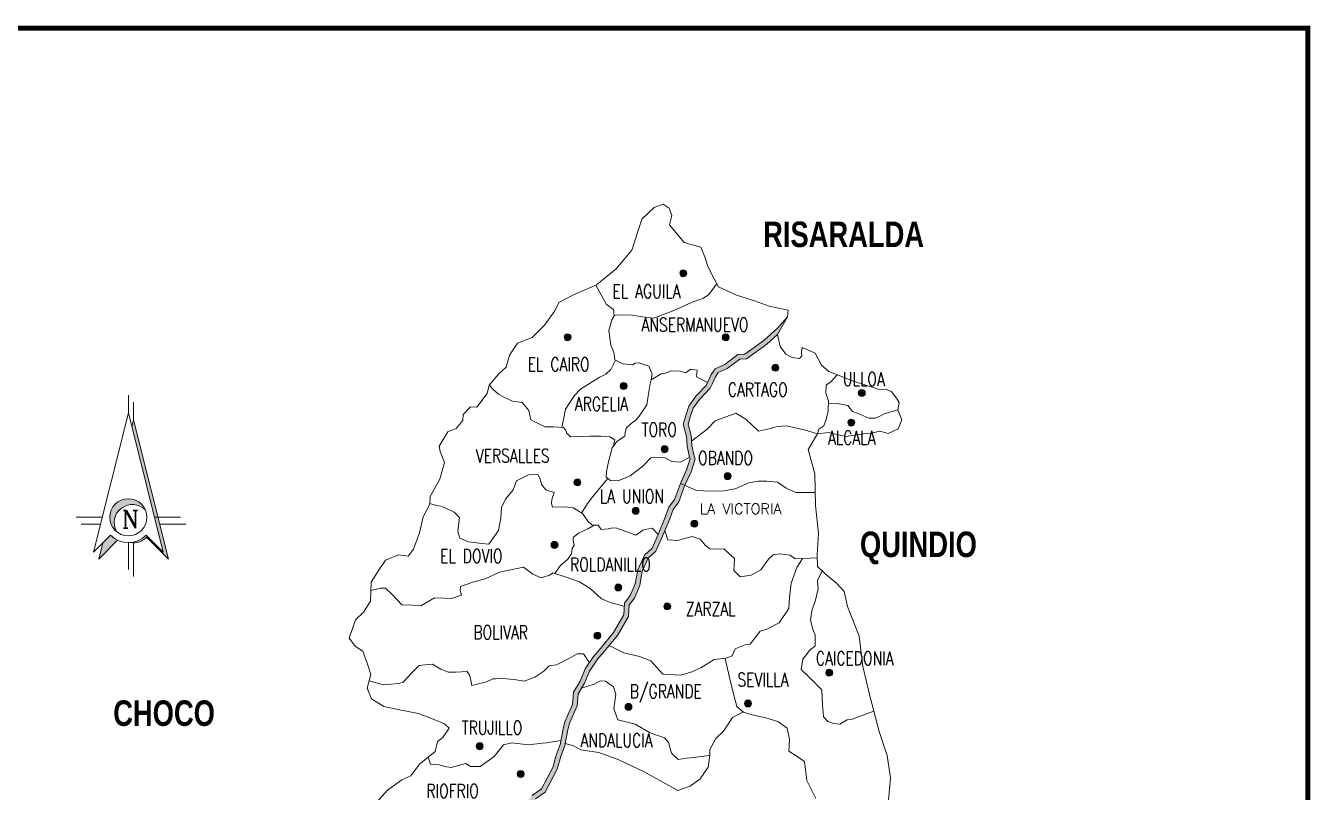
# Model space of a CAD drawing. Header units: metres. Extents: x 1097506 to 1098717, y 876450 to 877447.
# Drawn here: x 1098575.5 to 1098717, y 877362.2 to 877446.6 of the extents above; entities that cross this region are included whole.
import ezdxf
from ezdxf.enums import TextEntityAlignment as Align

# ---------------------------------------------------------------- set-up
doc = ezdxf.new("R2010")
doc.units = ezdxf.units.M
doc.layers.add('area', color=6, linetype='Continuous')
doc.layers.add('VALLE', color=7, linetype='Continuous', lineweight=9)
doc.styles.add('ROMANC', font='romanc__.ttf')
doc.styles.add('ROMAND', font='romand__.ttf')
doc.styles.add('UNO', font='impact.ttf', dxfattribs={"height": 0.04})

msp = doc.modelspace()

# ---------------------------------------------------------------- hatches: boundary and pattern name
at = {"layer": 'VALLE', "lineweight": 0}
h = msp.add_hatch(color=1, dxfattribs=at)
edge = h.paths.add_edge_path()
edge.add_arc((1098647.971, 877419.36), 0.384, 0, 360)
at = {"layer": 'VALLE', "lineweight": 0, "ltscale": 0.1}
msp.add_hatch(color=256, dxfattribs=at).paths.add_polyline_path([(1098658.367, 877412.613), (1098657.186, 877411.554), (1098654.943, 877409.949), (1098654.191, 877409.886), (1098652.815, 877408.854), (1098651.834, 877408.414), (1098651.505, 877407.958), (1098651.142, 877407.13), (1098650.953, 877406.699), (1098649.767, 877405.472), (1098649.048, 877404.494), (1098648.786, 877403.661), (1098648.496, 877402.741), (1098648.846, 877401.477), (1098648.916, 877400.404), (1098649.187, 877399.233), (1098649.266, 877398.894), (1098648.828, 877397.503), (1098648.141, 877396.014), (1098647.492, 877394.173), (1098646.849, 877393.353), (1098646.486, 877392.302), (1098645.699, 877390.394), (1098644.968, 877388.756), (1098644.117, 877387.979), (1098643.458, 877386.556), (1098643.182, 877384.991), (1098642.597, 877383.596), (1098642.01, 877382.848), (1098641.933, 877381.569), (1098640.717, 877379.481), (1098639.248, 877377.698), (1098638.519, 877376.844), (1098637.628, 877375.531), (1098637.099, 877374.219), (1098636.4, 877373.058), (1098636.274, 877371.723), (1098635.429, 877369.799), (1098635.254, 877369.094), (1098634.923, 877367.338), (1098634.48, 877366.145), (1098634.089, 877364.739), (1098632.777, 877362.225), (1098631.696, 877361.478), (1098630.614, 877359.935), (1098630.083, 877358.101), (1098630.055, 877356.705), (1098629.57, 877355.519), (1098628.776, 877354.021), (1098628.07, 877352.598), (1098627.679, 877351.011), (1098627.742, 877350.337), (1098627.328, 877349.021), (1098627.094, 877348.189), (1098627.889, 877346.321), (1098627.246, 877344.28), (1098626.891, 877343.43), (1098625.976, 877341.52), (1098624.648, 877339.942), (1098623.87, 877337.972), (1098623.322, 877335.4), (1098623.105, 877333.274), (1098622.643, 877330.907), (1098622.615, 877329.617), (1098622.478, 877328.088), (1098621.666, 877326.335), (1098620.766, 877325.459), (1098619.646, 877324.149), (1098617.829, 877321.862), (1098616.705, 877320.21), (1098616.363, 877318.932), (1098616.338, 877318.019), (1098616.899, 877317.311), (1098617.643, 877316.286), (1098618.198, 877315.395), (1098618.216, 877314.311), (1098618.087, 877312.815), (1098617.958, 877311.198), (1098617.54, 877309.611), (1098617.605, 877308.762), (1098617.331, 877307.52), (1098616.949, 877306.959), (1098617.426, 877306.559), (1098618.038, 877305.5), (1098618.259, 877304.36), (1098617.383, 877302.866), (1098616.267, 877302.374), (1098615.866, 877302.209), (1098615.194, 877301.933), (1098614.907, 877301.663), (1098614.991, 877300.877), (1098615.119, 877300.535), (1098615.116, 877300), (1098615.122, 877299.602), (1098615.29, 877298.83), (1098615.212, 877296.952), (1098614.69, 877295.614), (1098614.153, 877295.197), (1098614.043, 877294.121), (1098613.707, 877292.62), (1098613.385, 877291.108), (1098611.71, 877289.851), (1098610.425, 877289.416), (1098610.25, 877289.311), (1098609.392, 877287.635), (1098608.747, 877287.624), (1098607.697, 877286.505), (1098607.715, 877287.272), (1098608.511, 877288.146), (1098609.067, 877288.155), (1098609.85, 877289.684), (1098610.203, 877289.896), (1098611.462, 877290.323), (1098612.912, 877291.411), (1098613.193, 877292.732), (1098613.523, 877294.206), (1098613.653, 877295.474), (1098614.253, 877295.94), (1098614.69, 877297.062), (1098614.762, 877298.784), (1098614.597, 877299.541), (1098614.59, 877299.997), (1098614.593, 877300.442), (1098614.476, 877300.755), (1098614.356, 877301.867), (1098614.904, 877302.382), (1098616.061, 877302.858), (1098617.016, 877303.279), (1098617.705, 877304.455), (1098617.538, 877305.313), (1098617.017, 877306.216), (1098616.246, 877306.861), (1098616.839, 877307.732), (1098617.074, 877308.799), (1098617.009, 877309.659), (1098617.437, 877311.287), (1098617.563, 877312.859), (1098617.69, 877314.33), (1098617.675, 877315.241), (1098617.206, 877315.992), (1098616.48, 877316.993), (1098615.994, 877317.607), (1098615.808, 877317.842), (1098615.839, 877319.008), (1098616.22, 877320.432), (1098617.406, 877322.174), (1098619.24, 877324.484), (1098620.382, 877325.819), (1098621.229, 877326.644), (1098621.962, 877328.226), (1098622.09, 877329.646), (1098622.118, 877330.963), (1098622.585, 877333.351), (1098622.802, 877335.482), (1098623.365, 877338.124), (1098624.19, 877340.215), (1098625.531, 877341.807), (1098626.411, 877343.645), (1098626.752, 877344.461), (1098627.329, 877346.294), (1098626.538, 877348.154), (1098626.824, 877349.172), (1098627.209, 877350.393), (1098627.147, 877351.051), (1098627.574, 877352.78), (1098628.308, 877354.261), (1098629.093, 877355.742), (1098629.531, 877356.813), (1098629.559, 877358.181), (1098630.133, 877360.166), (1098631.319, 877361.857), (1098632.371, 877362.583), (1098633.597, 877364.933), (1098633.979, 877366.307), (1098634.415, 877367.479), (1098634.74, 877369.206), (1098634.93, 877369.969), (1098635.759, 877371.857), (1098635.888, 877373.226), (1098636.626, 877374.454), (1098637.161, 877375.78), (1098638.1, 877377.163), (1098638.845, 877378.036), (1098640.284, 877379.782), (1098641.416, 877381.726), (1098641.495, 877383.044), (1098642.139, 877383.865), (1098642.675, 877385.14), (1098642.952, 877386.714), (1098643.685, 877388.297), (1098644.533, 877389.07), (1098645.216, 877390.601), (1098645.994, 877392.488), (1098646.38, 877393.609), (1098647.025, 877394.43), (1098647.653, 877396.213), (1098648.337, 877397.693), (1098648.721, 877398.915), (1098648.675, 877399.114), (1098648.394, 877400.327), (1098648.325, 877401.389), (1098647.948, 877402.75), (1098648.284, 877403.819), (1098648.572, 877404.736), (1098649.364, 877405.812), (1098650.509, 877406.996), (1098650.66, 877407.341), (1098651.045, 877408.221), (1098651.491, 877408.836), (1098652.546, 877409.309), (1098653.996, 877410.397), (1098654.755, 877410.461), (1098656.856, 877411.965), (1098658.353, 877413.307), (1098659.446, 877414.541)])
at = {"layer": 'VALLE', "lineweight": 0}
h = msp.add_hatch(color=1, dxfattribs=at)
edge = h.paths.add_edge_path()
edge.add_arc((1098635.228, 877412.309), 0.384, 0, 360)
h = msp.add_hatch(color=1, dxfattribs=at)
edge = h.paths.add_edge_path()
edge.add_arc((1098652.648, 877412.299), 0.384, 0, 360)
h = msp.add_hatch(color=1, dxfattribs=at)
edge = h.paths.add_edge_path()
edge.add_arc((1098658.123, 877408.948), 0.384, 0, 360)
h = msp.add_hatch(color=1, dxfattribs=at)
edge = h.paths.add_edge_path()
edge.add_arc((1098641.395, 877406.944), 0.384, 0, 360)
h = msp.add_hatch(color=1, dxfattribs=at)
edge = h.paths.add_edge_path()
edge.add_arc((1098667.639, 877406.172), 0.384, 0, 360)
at = {"layer": 'VALLE', "lineweight": 0, "ltscale": 0.1}
h = msp.add_hatch(color=256, dxfattribs=at)
h.paths.add_polyline_path([(1098589.726, 877392.485), (1098590.11, 877392.485), (1098587.423, 877403.233), (1098587.231, 877402.465)])
h.paths.add_polyline_path([(1098590.11, 877392.485), (1098589.726, 877392.485), (1098590.686, 877388.647), (1098588.96, 877390.372, -0.0166243), (1098588.867, 877390.273), (1098591.261, 877387.879)])
h.paths.add_polyline_path([(1098588.96, 877390.372), (1098588.822, 877390.51, -0.1766007), (1098587.088, 877389.703, 0.2598199)])
h.paths.add_polyline_path([(1098585.662, 877389.956, -0.0869845), (1098584.872, 877390.51), (1098584.032, 877389.67), (1098583.585, 877387.879)])
h.paths.add_polyline_path([(1098588.723, 877393.293, 0.814972), (1098584.805, 877392.485, 0.2237834), (1098585.547, 877390.91, -0.8767765)])
at = {"layer": 'VALLE', "lineweight": 0}
h = msp.add_hatch(color=1, dxfattribs=at)
edge = h.paths.add_edge_path()
edge.add_arc((1098666.479, 877402.911), 0.384, 0, 360)
h = msp.add_hatch(color=1, dxfattribs=at)
edge = h.paths.add_edge_path()
edge.add_arc((1098645.918, 877399.981), 0.384, 0, 360)
h = msp.add_hatch(color=1, dxfattribs=at)
edge = h.paths.add_edge_path()
edge.add_arc((1098652.855, 877397.009), 0.384, 0, 360)
h = msp.add_hatch(color=1, dxfattribs=at)
edge = h.paths.add_edge_path()
edge.add_arc((1098636.308, 877396.325), 0.384, 0, 360)
h = msp.add_hatch(color=1, dxfattribs=at)
edge = h.paths.add_edge_path()
edge.add_arc((1098642.741, 877393.193), 0.384, 0, 360)
h = msp.add_hatch(color=1, dxfattribs=at)
edge = h.paths.add_edge_path()
edge.add_arc((1098649.196, 877391.782), 0.384, 0, 360)
h = msp.add_hatch(color=1, dxfattribs=at)
edge = h.paths.add_edge_path()
edge.add_arc((1098633.791, 877389.446), 0.384, 0, 360)
h = msp.add_hatch(color=1, dxfattribs=at)
edge = h.paths.add_edge_path()
edge.add_arc((1098640.807, 877384.754), 0.384, 0, 360)
h = msp.add_hatch(color=1, dxfattribs=at)
edge = h.paths.add_edge_path()
edge.add_arc((1098646.21, 877382.668), 0.384, 0, 360)
h = msp.add_hatch(color=1, dxfattribs=at)
edge = h.paths.add_edge_path()
edge.add_arc((1098638.517, 877379.449), 0.384, 0, 360)
h = msp.add_hatch(color=1, dxfattribs=at)
edge = h.paths.add_edge_path()
edge.add_arc((1098664.057, 877375.373), 0.384, 0, 360)
h = msp.add_hatch(color=1, dxfattribs=at)
edge = h.paths.add_edge_path()
edge.add_arc((1098641.941, 877371.607), 0.384, 0, 360)
h = msp.add_hatch(color=1, dxfattribs=at)
edge = h.paths.add_edge_path()
edge.add_arc((1098655.101, 877371.981), 0.384, 0, 360)
h = msp.add_hatch(color=1, dxfattribs=at)
edge = h.paths.add_edge_path()
edge.add_arc((1098625.556, 877367.279), 0.384, 0, 360)
h = msp.add_hatch(color=1, dxfattribs=at)
edge = h.paths.add_edge_path()
edge.add_arc((1098630.064, 877364.215), 0.384, 0, 360)

# ---------------------------------------------------------------- linework, layer by layer
at = {"layer": 'area', "color": 7, "const_width": 0.533}
msp.add_lwpolyline([(1098716.776, 876661.52), (1098495.308, 876661.52), (1098495.308, 877446.351), (1098716.776, 877446.351)], close=True, dxfattribs=at)
at = {"layer": 'area', "flags": 128}
msp.add_lwpolyline([(1098495.308, 877446.351), (1098716.776, 877446.351)], dxfattribs=at)
at = {"layer": 'area', "color": 7, "const_width": 0.533, "flags": 128}
msp.add_lwpolyline([(1098716.776, 877446.351), (1098716.776, 876661.52)], dxfattribs=at)
at = {"layer": 'area', "color": 7, "flags": 128}
msp.add_lwpolyline([(1098716.776, 877446.351), (1098716.776, 876661.52)], dxfattribs=at)
at = {"layer": 'VALLE', "lineweight": 0, "ltscale": 0.1}
for p, q in [((1098638.325, 877418.042), (1098639.521, 877415.926)), ((1098650.746, 877416.976), (1098651.667, 877418.197)), ((1098639.521, 877415.926), (1098640.29, 877415.382)), ((1098646.926, 877415.241), (1098648.936, 877416.186)), ((1098648.936, 877416.186), (1098650.145, 877416.561)), ((1098650.145, 877416.561), (1098650.746, 877416.976)), ((1098640.353, 877414.674), (1098640.107, 877414.214)), ((1098640.29, 877415.382), (1098640.353, 877414.674)), ((1098640.349, 877414.713), (1098640.504, 877414.727)), ((1098640.504, 877414.727), (1098641.111, 877414.788)), ((1098641.111, 877414.788), (1098642.377, 877414.759)), ((1098642.377, 877414.759), (1098643.444, 877414.574)), ((1098643.444, 877414.574), (1098644.713, 877414.393)), ((1098644.713, 877414.393), (1098646.926, 877415.241)), ((1098658.367, 877412.613), (1098659.446, 877414.541)), ((1098640.107, 877414.214), (1098639.773, 877413.044)), ((1098639.773, 877413.044), (1098640.003, 877411.427)), ((1098640.003, 877411.427), (1098640.319, 877410.673)), ((1098640.319, 877410.673), (1098640.435, 877409.814)), ((1098639.449, 877408.227), (1098639.997, 877408.743)), ((1098639.997, 877408.743), (1098640.517, 877409.772)), ((1098640.435, 877409.814), (1098641.303, 877409.373)), ((1098641.303, 877409.373), (1098642.368, 877409.29)), ((1098642.368, 877409.29), (1098642.669, 877409.447)), ((1098642.669, 877409.447), (1098643.073, 877409.504)), ((1098643.073, 877409.504), (1098644.194, 877409.118)), ((1098644.194, 877409.118), (1098644.563, 877408.263)), ((1098648.207, 877408.375), (1098648.808, 877408.791)), ((1098648.808, 877408.791), (1098649.518, 877408.701)), ((1098649.518, 877408.701), (1098649.43, 877407.94)), ((1098636.64, 877406.61), (1098637.944, 877407.392)), ((1098637.944, 877407.392), (1098638.796, 877407.913)), ((1098638.796, 877407.913), (1098639.449, 877408.227)), ((1098644.425, 877407.638), (1098644.328, 877407.196)), ((1098644.425, 877407.638), (1098645.525, 877408.279)), ((1098644.563, 877408.263), (1098644.425, 877407.638)), ((1098645.525, 877408.279), (1098645.98, 877408.338)), ((1098645.98, 877408.338), (1098646.684, 877408.603)), ((1098646.684, 877408.603), (1098647.647, 877408.568)), ((1098647.647, 877408.568), (1098648.207, 877408.375)), ((1098649.43, 877407.94), (1098650.66, 877407.341)), ((1098663.726, 877407.017), (1098664.276, 877407.431)), ((1098664.276, 877407.431), (1098664.927, 877408.176)), ((1098586.847, 877405.92), (1098586.847, 877404)), ((1098626.762, 877406.849), (1098626.64, 877407.088)), ((1098627.02, 877406.549), (1098626.762, 877406.849)), ((1098627.636, 877406.053), (1098627.02, 877406.549)), ((1098628.199, 877405.708), (1098627.636, 877406.053)), ((1098635.55, 877405.225), (1098635.994, 877405.89)), ((1098635.994, 877405.89), (1098636.64, 877406.61)), ((1098644.097, 877405.875), (1098643.962, 877404.86)), ((1098644.328, 877407.196), (1098644.097, 877405.875)), ((1098663.689, 877406.155), (1098663.726, 877407.017)), ((1098663.957, 877405.299), (1098663.689, 877406.155)), ((1098587.423, 877405.152), (1098587.423, 877403.233)), ((1098629.169, 877405.269), (1098628.199, 877405.708)), ((1098630.234, 877405.135), (1098629.169, 877405.269)), ((1098630.958, 877404.236), (1098630.234, 877405.135)), ((1098634.82, 877403.44), (1098635.007, 877404.405)), ((1098635.007, 877404.405), (1098635.55, 877405.225)), ((1098643.962, 877404.86), (1098643.221, 877403.784)), ((1098663.924, 877404.235), (1098663.957, 877405.299)), ((1098663.948, 877404.993), (1098664.975, 877405.012)), ((1098664.975, 877405.012), (1098666.093, 877404.778)), ((1098666.093, 877404.778), (1098666.61, 877404.129)), ((1098586.847, 877404), (1098583.009, 877388.647)), ((1098586.847, 877404), (1098590.686, 877388.647)), ((1098587.423, 877403.233), (1098587.231, 877402.465)), ((1098587.423, 877403.233), (1098591.261, 877387.879)), ((1098631.178, 877403.226), (1098630.958, 877404.236)), ((1098632.046, 877402.785), (1098631.178, 877403.226)), ((1098634.587, 877402.391), (1098634.82, 877403.44)), ((1098642.774, 877403.22), (1098642.224, 877402.805)), ((1098643.221, 877403.784), (1098642.774, 877403.22)), ((1098651.486, 877403.114), (1098650.59, 877402.187)), ((1098653.751, 877403.962), (1098651.486, 877403.114)), ((1098654.876, 877403.272), (1098653.751, 877403.962)), ((1098656.265, 877401.979), (1098654.876, 877403.272)), ((1098663.446, 877402.556), (1098663.736, 877403.371)), ((1098663.736, 877403.371), (1098663.924, 877404.235)), ((1098666.61, 877404.129), (1098667.425, 877403.839)), ((1098667.425, 877403.839), (1098668.395, 877403.399)), ((1098668.395, 877403.399), (1098669.104, 877403.411)), ((1098669.104, 877403.411), (1098669.557, 877403.571)), ((1098669.557, 877403.571), (1098670.108, 877403.884)), ((1098670.108, 877403.884), (1098671.62, 877404.314)), ((1098632.761, 877402.443), (1098632.046, 877402.785)), ((1098633.672, 877402.458), (1098632.761, 877402.443)), ((1098634.788, 877402.376), (1098633.672, 877402.458)), ((1098635.046, 877402.076), (1098634.788, 877402.376)), ((1098635.102, 877401.774), (1098635.046, 877402.076)), ((1098635.565, 877401.326), (1098635.102, 877401.774)), ((1098641.582, 877401.832), (1098641.539, 877401.426)), ((1098641.676, 877402.29), (1098641.582, 877401.832)), ((1098642.224, 877402.805), (1098641.676, 877402.29)), ((1098650.59, 877402.187), (1098648.885, 877400.881)), ((1098657.577, 877402.254), (1098656.265, 877401.979)), ((1098658.333, 877402.47), (1098657.577, 877402.254)), ((1098659.345, 877402.537), (1098658.333, 877402.47)), ((1098661.429, 877402.066), (1098659.345, 877402.537)), ((1098662.752, 877401.683), (1098661.429, 877402.066)), ((1098662.752, 877401.683), (1098662.896, 877402.192)), ((1098662.896, 877402.192), (1098663.446, 877402.556)), ((1098636.425, 877401.391), (1098635.565, 877401.326)), ((1098637.69, 877401.412), (1098636.425, 877401.391)), ((1098638.905, 877401.433), (1098637.69, 877401.412)), ((1098639.869, 877401.348), (1098638.905, 877401.433)), ((1098640.143, 877400.137), (1098639.715, 877398.459)), ((1098640.432, 877401.003), (1098639.869, 877401.348)), ((1098640.687, 877400.855), (1098640.143, 877400.137)), ((1098640.294, 877400.336), (1098640.432, 877401.003)), ((1098641.539, 877401.426), (1098640.687, 877400.855)), ((1098643.519, 877398.118), (1098644.415, 877399.044)), ((1098644.415, 877399.044), (1098644.819, 877399.102)), ((1098644.819, 877399.102), (1098645.985, 877399.02)), ((1098645.985, 877399.02), (1098646.701, 877398.627)), ((1098647.664, 877398.542), (1098648.675, 877399.114)), ((1098639.528, 877397.544), (1098639.489, 877396.885)), ((1098639.715, 877398.459), (1098639.528, 877397.544)), ((1098642.119, 877397.031), (1098643.519, 877398.118)), ((1098646.701, 877398.627), (1098647.664, 877398.542)), ((1098629.62, 877396.516), (1098629.232, 877395.496)), ((1098630.926, 877397.145), (1098629.62, 877396.516)), ((1098631.938, 877397.213), (1098630.926, 877397.145)), ((1098632.199, 877396.711), (1098631.938, 877397.213)), ((1098632.362, 877396.106), (1098632.199, 877396.711)), ((1098632.827, 877395.507), (1098632.362, 877396.106)), ((1098639.663, 877396.754), (1098638.7, 877395.606)), ((1098639.489, 877396.885), (1098639.95, 877396.538)), ((1098639.95, 877396.538), (1098640.812, 877396.502)), ((1098640.812, 877396.502), (1098642.119, 877397.031)), ((1098649.438, 877395.433), (1098647.653, 877396.213)), ((1098655.197, 877396.289), (1098653.689, 877395.606)), ((1098656.207, 877396.458), (1098655.197, 877396.289)), ((1098657.169, 877396.475), (1098656.207, 877396.458)), ((1098658.335, 877396.342), (1098657.169, 877396.475)), ((1098659.308, 877395.7), (1098658.335, 877396.342)), ((1098629.232, 877395.496), (1098628.389, 877394.469)), ((1098633.744, 877395.218), (1098632.827, 877395.507)), ((1098633.504, 877394.454), (1098633.744, 877395.218)), ((1098638.005, 877394.784), (1098637.41, 877394.014)), ((1098638.7, 877395.606), (1098638.005, 877394.784)), ((1098650.959, 877395.357), (1098649.438, 877395.433)), ((1098652.427, 877395.382), (1098650.959, 877395.357)), ((1098653.689, 877395.606), (1098652.427, 877395.382)), ((1098660.38, 877395.212), (1098659.308, 877395.7)), ((1098662.507, 877395.197), (1098660.38, 877395.212)), ((1098620.804, 877393.784), (1098620.046, 877394.015)), ((1098621.262, 877393.691), (1098620.804, 877393.784)), ((1098621.822, 877393.498), (1098621.262, 877393.691)), ((1098622.741, 877393.057), (1098621.822, 877393.498)), ((1098627.948, 877393.55), (1098627.866, 877392.435)), ((1098628.389, 877394.469), (1098627.948, 877393.55)), ((1098633.461, 877393.998), (1098633.504, 877394.454)), ((1098633.569, 877393.595), (1098633.461, 877393.998)), ((1098634.936, 877393.618), (1098633.569, 877393.595)), ((1098635.849, 877393.532), (1098634.936, 877393.618)), ((1098636.872, 877392.891), (1098635.849, 877393.532)), ((1098637.41, 877394.014), (1098636.768, 877392.956)), ((1098583.968, 877392.485), (1098581.09, 877392.485)), ((1098583.776, 877391.717), (1098581.665, 877391.717)), ((1098592.605, 877392.485), (1098589.726, 877392.485)), ((1098593.181, 877391.717), (1098590.302, 877391.717)), ((1098623.308, 877392.459), (1098622.741, 877393.057)), ((1098623.131, 877390.937), (1098623.308, 877392.459)), ((1098627.866, 877392.435), (1098627.637, 877391.013)), ((1098637.444, 877392.04), (1098636.872, 877392.891)), ((1098637.906, 877391.642), (1098637.444, 877392.04)), ((1098584.872, 877390.51), (1098583.009, 877388.647)), ((1098590.686, 877388.647), (1098588.822, 877390.51)), ((1098588.867, 877390.273), (1098591.261, 877387.879)), ((1098623.347, 877390.181), (1098623.131, 877390.937)), ((1098627.637, 877391.013), (1098626.548, 877389.526)), ((1098638.15, 877391.629), (1098637.906, 877391.642)), ((1098645.959, 877391.025), (1098646.289, 877390.012)), ((1098648.261, 877390.197), (1098648.967, 877390.361)), ((1098648.967, 877390.361), (1098649.833, 877390.071)), ((1098585.662, 877389.956), (1098583.585, 877387.879)), ((1098584.032, 877389.67), (1098583.585, 877387.879)), ((1098586.847, 877389.692), (1098586.847, 877386.727)), ((1098587.423, 877389.675), (1098587.423, 877385.96)), ((1098624.315, 877389.792), (1098623.347, 877390.181)), ((1098625.787, 877389.615), (1098624.315, 877389.792)), ((1098626.548, 877389.526), (1098625.787, 877389.615)), ((1098646.289, 877390.012), (1098647.354, 877389.928)), ((1098647.354, 877389.928), (1098648.261, 877390.197)), ((1098649.833, 877390.071), (1098650.401, 877389.423)), ((1098650.401, 877389.423), (1098650.914, 877389.026)), ((1098650.914, 877389.026), (1098651.472, 877388.985)), ((1098651.472, 877388.985), (1098652.433, 877389.001)), ((1098652.433, 877389.001), (1098653.616, 877387.958)), ((1098653.616, 877387.958), (1098653.537, 877386.64)), ((1098656.524, 877386.69), (1098657.365, 877387.869)), ((1098657.365, 877387.869), (1098657.863, 877388.333)), ((1098657.863, 877388.333), (1098658.57, 877388.447)), ((1098658.57, 877388.447), (1098659.737, 877388.314)), ((1098659.737, 877388.314), (1098660.301, 877387.919)), ((1098660.301, 877387.919), (1098662.73, 877388.01)), ((1098661.109, 877387.949), (1098660.469, 877386.959)), ((1098627.714, 877386.457), (1098626.156, 877385.722)), ((1098630.388, 877387.009), (1098627.714, 877386.457)), ((1098631.415, 877386.216), (1098630.388, 877387.009)), ((1098632.333, 877385.826), (1098631.415, 877386.216)), ((1098633.24, 877386.095), (1098632.333, 877385.826)), ((1098633.64, 877386.355), (1098633.24, 877386.095)), ((1098633.815, 877386.297), (1098633.64, 877386.355)), ((1098653.537, 877386.64), (1098654.257, 877385.943)), ((1098654.257, 877385.943), (1098655.47, 877386.115)), ((1098655.47, 877386.115), (1098656.524, 877386.69)), ((1098660.469, 877386.959), (1098659.84, 877385.227)), ((1098663.266, 877386.577), (1098662.772, 877385.53)), ((1098614.629, 877384.666), (1098613.575, 877384.424)), ((1098615.185, 877384.676), (1098614.629, 877384.666)), ((1098615.958, 877383.929), (1098615.185, 877384.676)), ((1098623.436, 877384.866), (1098623.393, 877384.409)), ((1098624.796, 877385.344), (1098623.436, 877384.866)), ((1098626.156, 877385.722), (1098624.796, 877385.344)), ((1098659.84, 877385.227), (1098659.664, 877383.654)), ((1098662.838, 877384.619), (1098662.555, 877383.349)), ((1098662.772, 877385.53), (1098662.838, 877384.619)), ((1098616.989, 877382.832), (1098615.958, 877383.929)), ((1098620.571, 877383.602), (1098619.067, 877382.716)), ((1098621.635, 877383.569), (1098620.571, 877383.602)), ((1098622.446, 877383.532), (1098621.635, 877383.569)), ((1098623.554, 877383.905), (1098622.446, 877383.532)), ((1098623.393, 877384.409), (1098623.554, 877383.905)), ((1098659.664, 877383.654), (1098659.583, 877382.438)), ((1098662.555, 877383.349), (1098662.119, 877382.177)), ((1098618.154, 877382.801), (1098616.989, 877382.832)), ((1098619.067, 877382.716), (1098618.154, 877382.801)), ((1098659.583, 877382.438), (1098658.546, 877380.85)), ((1098662.119, 877382.177), (1098661.985, 877381.162)), ((1098658.546, 877380.85), (1098657.191, 877380.169)), ((1098661.985, 877381.162), (1098662.255, 877380.153)), ((1098656.435, 877379.954), (1098655.345, 877378.518)), ((1098657.191, 877380.169), (1098656.435, 877379.954)), ((1098662.255, 877380.153), (1098662.519, 877379.5)), ((1098662.519, 877379.5), (1098662.488, 877378.334)), ((1098641.435, 877377.574), (1098639.813, 877378.384)), ((1098643.164, 877377.147), (1098641.435, 877377.574)), ((1098653.683, 877377.983), (1098653.341, 877377.218)), ((1098654.789, 877378.457), (1098653.683, 877377.983)), ((1098655.345, 877378.518), (1098654.789, 877378.457)), ((1098661.889, 877377.818), (1098661.146, 877376.843)), ((1098662.488, 877378.334), (1098661.889, 877377.818)), ((1098618.077, 877375.356), (1098618.874, 877376.18)), ((1098618.874, 877376.18), (1098619.531, 877376.242)), ((1098619.531, 877376.242), (1098620.34, 877376.306)), ((1098620.34, 877376.306), (1098621.261, 877375.764)), ((1098632.607, 877375.551), (1098633.206, 877376.118)), ((1098633.206, 877376.118), (1098634.014, 877376.233)), ((1098634.014, 877376.233), (1098635.52, 877377.018)), ((1098635.52, 877377.018), (1098636.272, 877377.436)), ((1098636.272, 877377.436), (1098636.981, 877377.448)), ((1098636.981, 877377.448), (1098637.631, 877376.473)), ((1098644.388, 877376.661), (1098643.164, 877377.147)), ((1098645.729, 877375.215), (1098644.388, 877376.661)), ((1098651.373, 877376.83), (1098649.92, 877375.894)), ((1098652.687, 877376.953), (1098651.373, 877376.83)), ((1098652.575, 877376.943), (1098653.025, 877374.984)), ((1098653.341, 877377.218), (1098652.687, 877376.953)), ((1098661.146, 877376.843), (1098660.962, 877375.726)), ((1098617.132, 877374.327), (1098618.077, 877375.356)), ((1098621.261, 877375.764), (1098622.127, 877375.425)), ((1098622.127, 877375.425), (1098622.937, 877375.438)), ((1098622.937, 877375.438), (1098624.151, 877375.509)), ((1098624.151, 877375.509), (1098624.464, 877375.008)), ((1098624.464, 877375.008), (1098624.684, 877373.949)), ((1098626.297, 877374.381), (1098627.001, 877374.697)), ((1098627.001, 877374.697), (1098627.305, 877374.702)), ((1098627.305, 877374.702), (1098628.064, 877374.715)), ((1098628.064, 877374.715), (1098629.331, 877374.635)), ((1098630.449, 877374.451), (1098631.606, 877374.876)), ((1098631.606, 877374.876), (1098632.607, 877375.551)), ((1098647.706, 877375.097), (1098645.729, 877375.215)), ((1098648.915, 877375.472), (1098647.706, 877375.097)), ((1098649.92, 877375.894), (1098648.915, 877375.472)), ((1098653.025, 877374.984), (1098653.568, 877372.765)), ((1098660.962, 877375.726), (1098661.838, 877374.88)), ((1098661.838, 877374.88), (1098663.228, 877373.485)), ((1098613.374, 877374.469), (1098614.96, 877374.038)), ((1098614.96, 877374.038), (1098616.629, 877374.167)), ((1098616.629, 877374.167), (1098617.132, 877374.327)), ((1098624.684, 877373.949), (1098626.297, 877374.381)), ((1098629.331, 877374.635), (1098630.449, 877374.451)), ((1098636.772, 877373.677), (1098638.151, 877374.125)), ((1098638.151, 877374.125), (1098638.803, 877374.491)), ((1098638.803, 877374.491), (1098639.412, 877374.451)), ((1098639.412, 877374.451), (1098640.283, 877373.807)), ((1098640.283, 877373.807), (1098640.55, 877373.001)), ((1098663.228, 877373.485), (1098663.307, 877371.816)), ((1098640.55, 877373.001), (1098640.324, 877371.377)), ((1098653.568, 877372.765), (1098653.891, 877371.657)), ((1098640.324, 877371.377), (1098640.75, 877370.169)), ((1098653.405, 877370.433), (1098652.418, 877368.948)), ((1098654.567, 877371.049), (1098653.405, 877370.433)), ((1098653.891, 877371.657), (1098654.611, 877371.011)), ((1098654.611, 877371.011), (1098655.578, 877370.723)), ((1098655.578, 877370.723), (1098657.052, 877370.393)), ((1098663.307, 877371.816), (1098663.431, 877370.501)), ((1098663.431, 877370.501), (1098663.895, 877370.003)), ((1098666.575, 877370.25), (1098668.954, 877371.135)), ((1098640.75, 877370.169), (1098642.682, 877369.695)), ((1098642.682, 877369.695), (1098644.318, 877368.761)), ((1098657.052, 877370.393), (1098658.375, 877370.011)), ((1098658.375, 877370.011), (1098659.4, 877369.268)), ((1098659.4, 877369.268), (1098659.675, 877368.007)), ((1098663.895, 877370.003), (1098664.557, 877369.761)), ((1098664.557, 877369.761), (1098665.216, 877369.721)), ((1098665.216, 877369.721), (1098666.018, 877370.19)), ((1098666.018, 877370.19), (1098666.575, 877370.25)), ((1098628.187, 877367.425), (1098629.095, 877367.643)), ((1098629.095, 877367.643), (1098630.922, 877367.42)), ((1098630.922, 877367.42), (1098632.438, 877367.598)), ((1098632.438, 877367.598), (1098632.893, 877367.656)), ((1098632.893, 877367.656), (1098634.497, 877367.916)), ((1098644.318, 877368.761), (1098645.898, 877368.18)), ((1098645.898, 877368.18), (1098646.362, 877367.681)), ((1098646.362, 877367.681), (1098646.686, 877366.522)), ((1098651.571, 877368.123), (1098650.882, 877366.896)), ((1098652.418, 877368.948), (1098651.571, 877368.123)), ((1098659.675, 877368.007), (1098659.595, 877366.74)), ((1098627.145, 877366.141), (1098628.187, 877367.425)), ((1098635.886, 877367.302), (1098634.968, 877367.575)), ((1098636.704, 877366.86), (1098635.886, 877367.302)), ((1098638.684, 877366.589), (1098636.704, 877366.86)), ((1098640.875, 877365.765), (1098638.684, 877366.589)), ((1098646.686, 877366.522), (1098647.406, 877365.825)), ((1098648.771, 877366), (1098650.893, 877366.238)), ((1098650.893, 877366.238), (1098650.712, 877364.969)), ((1098650.882, 877366.896), (1098650.893, 877366.238)), ((1098659.595, 877366.74), (1098660.516, 877366.148)), ((1098619.875, 877366.067), (1098620.12, 877365.314)), ((1098620.12, 877365.314), (1098621.084, 877365.229)), ((1098621.084, 877365.229), (1098621.695, 877365.036)), ((1098621.695, 877365.036), (1098622.405, 877364.947)), ((1098622.405, 877364.947), (1098624.019, 877365.379)), ((1098624.019, 877365.379), (1098624.531, 877365.034)), ((1098624.531, 877365.034), (1098625.594, 877365.051)), ((1098625.594, 877365.051), (1098627.145, 877366.141)), ((1098643.58, 877364.494), (1098640.875, 877365.765)), ((1098647.406, 877365.825), (1098648.367, 877365.942)), ((1098648.367, 877365.942), (1098648.771, 877366)), ((1098650.712, 877364.969), (1098649.822, 877363.688)), ((1098660.516, 877366.148), (1098661.336, 877365.604)), ((1098661.336, 877365.604), (1098661.452, 877364.695)), ((1098645.727, 877363.315), (1098643.58, 877364.494)), ((1098649.822, 877363.688), (1098648.722, 877362.859)), ((1098661.452, 877364.695), (1098661.574, 877363.482)), ((1098661.574, 877363.482), (1098662.569, 877361.523)), ((1098647.363, 877362.381), (1098645.727, 877363.315)), ((1098648.722, 877362.859), (1098647.363, 877362.381))]:
    msp.add_line(p, q, dxfattribs=at)
at = {"layer": 'VALLE', "lineweight": 0, "ltscale": 0.1, "flags": 128}
for points in [[(1098670.574, 877361.304), (1098670.785, 877363.789), (1098670.44, 877366.265), (1098669.535, 877368.882), (1098668.559, 877372.664), (1098667.743, 877376.043), (1098667.332, 877379.378), (1098666.061, 877382.648), (1098665.679, 877384.313), (1098664.904, 877385.211), (1098663.569, 877386.303), (1098662.746, 877387.049), (1098662.724, 877388.365), (1098662.887, 877390.697), (1098662.531, 877393.78), (1098662.472, 877397.273), (1098661.718, 877399.944), (1098662.752, 877401.683), (1098663.965, 877401.805), (1098665.897, 877401.382), (1098667.816, 877401.668), (1098668.676, 877401.733), (1098669.635, 877401.952), (1098670.55, 877401.714), (1098671.655, 877402.239), (1098672.044, 877403.208), (1098671.62, 877404.314), (1098671.758, 877405.127), (1098671.55, 877405.478), (1098670.928, 877406.328), (1098670.316, 877406.571), (1098669.455, 877406.607), (1098666.706, 877407.472), (1098664.004, 877408.541), (1098663.182, 877409.236), (1098662.501, 877410.541), (1098661.073, 877411.175), (1098660.98, 877410.667), (1098661.037, 877410.263), (1098661.037, 877410.263), (1098660.789, 877409.955), (1098659.977, 877410.093), (1098659.262, 877410.436), (1098658.64, 877411.286), (1098658.367, 877412.613), (1098659.446, 877414.541), (1098659.515, 877415.293), (1098657.451, 877415.722), (1098655.821, 877416.302), (1098653.835, 877416.927), (1098651.845, 877417.856), (1098651.165, 877419.161), (1098650.64, 877420.215), (1098650.373, 877421.072), (1098649.897, 877422.228), (1098648.065, 877422.754), (1098646.463, 877424.702), (1098646.699, 877425.719), (1098646.432, 877426.525), (1098645.766, 877426.969), (1098644.76, 877426.598), (1098643.414, 877425.309), (1098642.307, 877421.898), (1098640.569, 877419.843), (1098638.422, 877418.085), (1098635.808, 877416.927), (1098634.251, 877416.141), (1098633.811, 877415.222), (1098632.673, 877413.633), (1098631.329, 877412.293), (1098629.719, 877411.659), (1098628.83, 877410.327), (1098628.447, 877409.004), (1098627.649, 877408.281), (1098626.606, 877407.048), (1098626.369, 877406.133), (1098625.23, 877404.595), (1098624.52, 877404.633), (1098623.724, 877403.81), (1098623.685, 877403.151), (1098622.94, 877402.277), (1098622.035, 877401.907), (1098621.099, 877400.322), (1098621.211, 877399.716), (1098621.687, 877398.509), (1098621.161, 877396.677), (1098620.079, 877394.785), (1098620.042, 877393.923), (1098619.306, 877392.544), (1098618.931, 877390.765), (1098618.252, 877388.981), (1098617.658, 877388.211), (1098616.592, 877388.345), (1098615.184, 877387.765), (1098614.393, 877386.637), (1098613.604, 877385.358), (1098613.539, 877383.23), (1098612.748, 877382.052), (1098611.852, 877381.176), (1098611.176, 877379.19), (1098611.851, 877378.239), (1098612.669, 877377.746), (1098613.147, 877376.438), (1098613.573, 877375.179), (1098613.143, 877373.652), (1098613.619, 877372.496), (1098615, 877371.658), (1098616.728, 877371.282), (1098618.811, 877370.862), (1098620.595, 877370.183), (1098621.666, 877369.745), (1098622.181, 877369.248), (1098621.489, 877368.223), (1098620.889, 877367.808), (1098620.654, 877366.69), (1098618.906, 877365.293), (1098617.965, 877364.011), (1098616.959, 877363.589), (1098615.409, 877362.449), (1098614.166, 877361.061)], [(1098659.446, 877414.541), (1098659.446, 877414.541), (1098658.353, 877413.307), (1098656.856, 877411.965), (1098654.755, 877410.461), (1098653.996, 877410.397), (1098652.546, 877409.309), (1098651.491, 877408.836), (1098651.045, 877408.221), (1098650.66, 877407.341), (1098650.509, 877406.996), (1098649.364, 877405.812), (1098648.572, 877404.736), (1098648.284, 877403.819), (1098647.948, 877402.75), (1098648.325, 877401.389), (1098648.394, 877400.327), (1098648.675, 877399.114), (1098648.721, 877398.915), (1098648.337, 877397.693), (1098647.653, 877396.213), (1098647.025, 877394.43), (1098646.38, 877393.609), (1098645.994, 877392.488), (1098645.216, 877390.601), (1098644.533, 877389.07), (1098643.685, 877388.297), (1098642.952, 877386.714), (1098642.675, 877385.14), (1098642.139, 877383.865), (1098641.495, 877383.044), (1098641.416, 877381.726), (1098640.284, 877379.782), (1098638.845, 877378.036), (1098638.1, 877377.163), (1098637.161, 877375.78), (1098636.626, 877374.454), (1098635.888, 877373.226), (1098635.759, 877371.857), (1098634.93, 877369.969), (1098634.74, 877369.206), (1098634.415, 877367.479), (1098633.979, 877366.307), (1098633.597, 877364.933), (1098632.371, 877362.583), (1098631.319, 877361.857)], [(1098658.367, 877412.613), (1098657.186, 877411.554), (1098654.943, 877409.949), (1098654.191, 877409.886), (1098652.815, 877408.854), (1098651.834, 877408.414), (1098651.505, 877407.958), (1098651.142, 877407.13), (1098650.953, 877406.699), (1098649.767, 877405.472), (1098649.048, 877404.494), (1098648.786, 877403.661), (1098648.496, 877402.741), (1098648.846, 877401.477), (1098648.916, 877400.404), (1098649.187, 877399.233), (1098649.266, 877398.894), (1098648.828, 877397.503), (1098648.141, 877396.014), (1098647.492, 877394.173), (1098646.849, 877393.353), (1098646.486, 877392.302), (1098645.699, 877390.394), (1098644.968, 877388.756), (1098644.117, 877387.979), (1098643.458, 877386.556), (1098643.182, 877384.991), (1098642.597, 877383.596), (1098642.01, 877382.848), (1098641.933, 877381.569), (1098640.717, 877379.481), (1098639.248, 877377.698), (1098638.519, 877376.844), (1098637.628, 877375.531), (1098637.099, 877374.219), (1098636.4, 877373.058), (1098636.274, 877371.723), (1098635.429, 877369.799), (1098635.254, 877369.094), (1098634.923, 877367.338), (1098634.48, 877366.145), (1098634.089, 877364.739), (1098632.777, 877362.225), (1098631.696, 877361.478)]]:
    msp.add_lwpolyline(points, dxfattribs=at)
at = {"layer": 'VALLE', "lineweight": 0, "ltscale": 0.1}
msp.add_lwpolyline([(1098641.475, 877382.714), (1098640.026, 877383.07), (1098638.955, 877383.507), (1098637.72, 877384.651), (1098636.543, 877385.391), (1098634.964, 877385.921), (1098634.964, 877385.921), (1098633.815, 877386.297), (1098634.411, 877387.124), (1098635.27, 877387.886), (1098635.651, 877388.458), (1098635.747, 877389.03), (1098635.938, 877389.411), (1098635.842, 877389.888), (1098635.842, 877390.269), (1098636.415, 877390.746), (1098637.465, 877391.223), (1098638.15, 877391.629), (1098638.616, 877391.604), (1098638.927, 877391.153), (1098639.686, 877391.217), (1098639.736, 877391.218), (1098640.19, 877391.327), (1098640.647, 877391.284), (1098641.767, 877390.897), (1098642.736, 877390.509), (1098643.536, 877391.079), (1098643.738, 877391.133), (1098644.546, 877391.299), (1098645.216, 877390.601)], dxfattribs=at)
for centre, radius in [((1098647.971, 877419.36), 0.384), ((1098635.228, 877412.309), 0.384), ((1098652.648, 877412.299), 0.384), ((1098658.123, 877408.948), 0.384), ((1098641.395, 877406.944), 0.384), ((1098667.639, 877406.172), 0.384), ((1098666.479, 877402.911), 0.384), ((1098645.918, 877399.981), 0.384), ((1098652.855, 877397.009), 0.384), ((1098636.308, 877396.325), 0.384), ((1098586.847, 877392.485), 2.043), ((1098642.741, 877393.193), 0.384), ((1098649.196, 877391.782), 0.384), ((1098633.791, 877389.446), 0.384), ((1098640.807, 877384.754), 0.384), ((1098646.21, 877382.668), 0.384), ((1098638.517, 877379.449), 0.384), ((1098664.057, 877375.373), 0.384), ((1098641.941, 877371.607), 0.384), ((1098655.101, 877371.981), 0.384), ((1098625.556, 877367.279), 0.384), ((1098630.064, 877364.215), 0.384)]:
    msp.add_circle(centre, radius, dxfattribs=at)
for centre, radius, start, end in [((1098587.292, 877391.892), 2.003, 44.38285, 209.35694), ((1098586.847, 877392.485), 2.793, 225, 315), ((1098587.423, 877391.717), 2.043, 260.55145, 318.80965)]:
    msp.add_arc(centre, radius, start, end, dxfattribs=at)

# ---------------------------------------------------------------- texts
for s, height, style, p in [('RISARALDA', 2.8073, 'UNO', (1098656.772, 877422.241)), ('LA VICTORIA', 1.15153, 'ROMAND', (1098649.766, 877392.833)), ('QUINDIO', 2.8073, 'UNO', (1098667.436, 877388.104)), ('CHOCO', 2.8073, 'UNO', (1098585.18, 877369.514))]:
    msp.add_text(s, height=height, dxfattribs=dict(at, style=style)).set_placement(p)
at = {"layer": 'VALLE', "lineweight": 0, "ltscale": 0.1, "style": 'ROMAND', "width": 0.75}
for s, height, p in [('EL AGUILA', 1.4972, (1098640.171, 877416.617)), ('ANSERMANUEVO', 1.49725, (1098643.365, 877412.937)), ('EL CAIRO', 1.4972, (1098630.825, 877408.583)), ('CARTAGO', 1.4972, (1098652.878, 877405.803)), ('ULLOA', 1.4972, (1098665.555, 877406.955)), ('ARGELIA', 1.4972, (1098636.023, 877404.22)), ('ALCALA', 1.4972, (1098663.906, 877400.493)), ('VERSALLES', 1.4972, (1098625.119, 877398.506)), ('OBANDO', 1.4972, (1098649.593, 877398.271)), ('LA UNION', 1.4972, (1098638.777, 877394.037)), ('EL DOVIO', 1.4972, (1098621.183, 877387.466)), ('ROLDANILLO', 1.4972, (1098635.505, 877386.539)), ('ZARZAL', 1.4972, (1098648.253, 877381.639)), ('BOLIVAR', 1.4972, (1098624.851, 877379.066)), ('CAICEDONIA', 1.4972, (1098662.575, 877376.209)), ('SEVILLA', 1.4972, (1098653.936, 877373.855)), ('B/GRANDE', 1.4972, (1098642.077, 877372.571)), ('TRUJILLO', 1.4972, (1098623.56, 877368.562)), ('ANDALUCIA', 1.4972, (1098636.651, 877367.188)), ('RIOFRIO', 1.4972, (1098619.677, 877361.609))]:
    msp.add_text(s, height=height, dxfattribs=at).set_placement(p)
msp.add_text('TORO', height=1.4972, dxfattribs=at).set_placement((1098645.324, 877401.384), align=Align.CENTER)
at = {"layer": 'VALLE', "lineweight": 0, "ltscale": 0.1, "style": 'ROMANC'}
msp.add_text('N', height=1.919, dxfattribs=at).set_placement((1098587.085, 877392.254), align=Align.MIDDLE)

doc.saveas('drawing.dxf')
